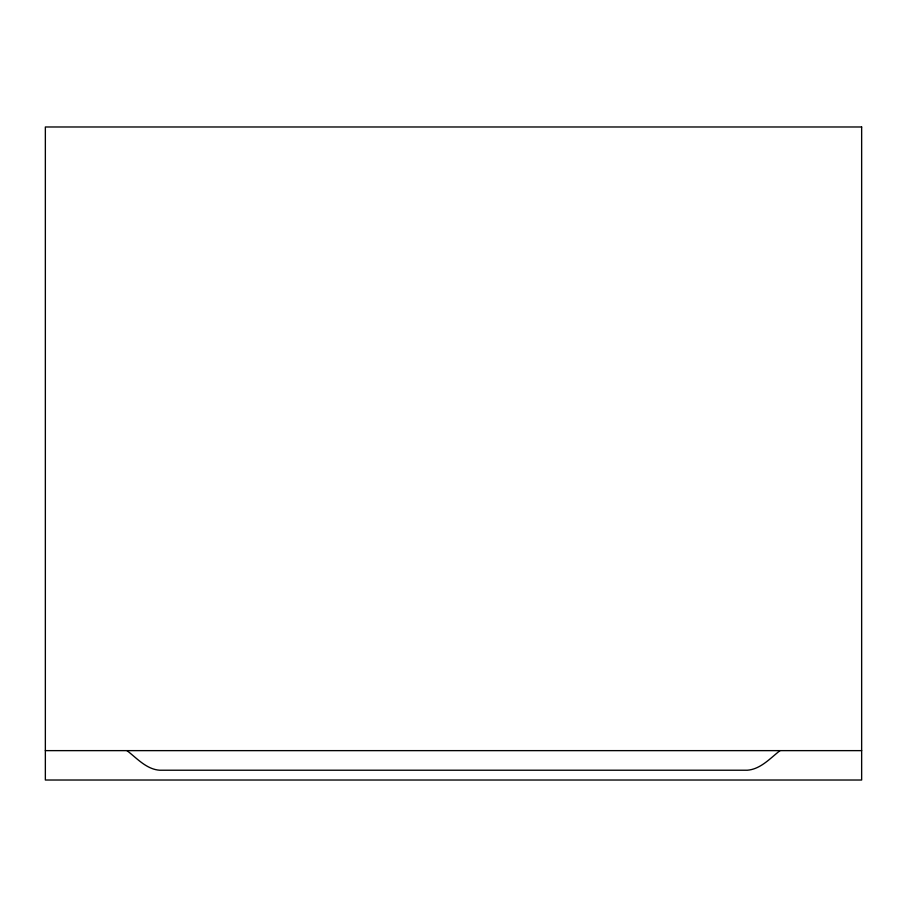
<?xml version="1.0" encoding="UTF-8"?>
<svg xmlns="http://www.w3.org/2000/svg" width="907" height="907" viewBox="0 0 907 907"><rect width="100%" height="100%" fill="white"/><g stroke="black" fill="none" stroke-linecap="round" stroke-linejoin="round"><path stroke-width="1.36" d="M780.009 750.633C770.156 758.286 760.622 769.181 747.368 770.224L159.632 770.224C146.367 769.261 136.855 758.184 126.991 750.633M45.35 750.633L861.65 750.633M861.65 126.98L45.35 126.98L45.35 780.02L861.65 780.02L861.65 126.98"/></g></svg>
